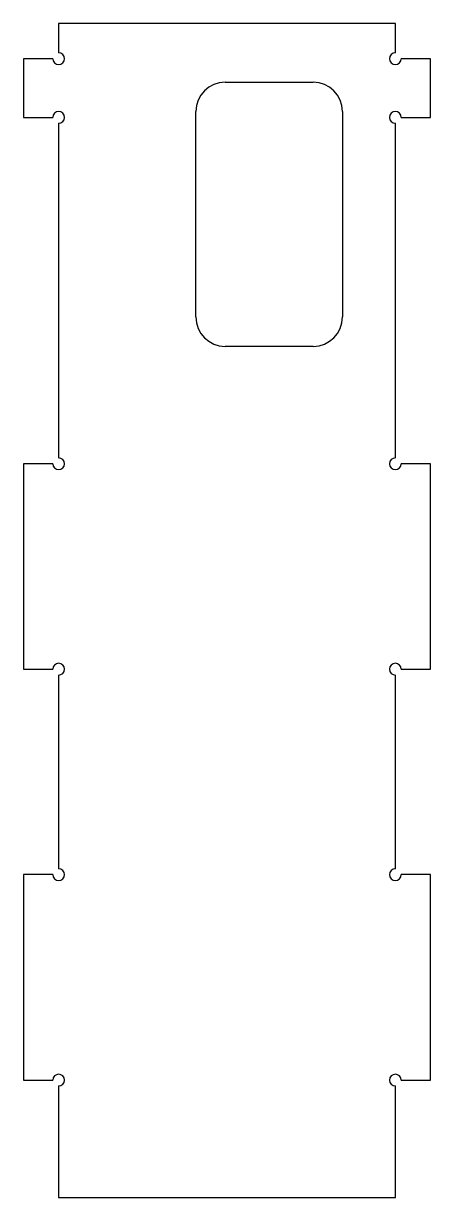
# Model space of a CAD drawing. Header units: millimetres. Extents: x 0 to 69, y 0 to 200.
import ezdxf

# ---------------------------------------------------------------- set-up
doc = ezdxf.new("R2010")
doc.units = ezdxf.units.MM
doc.layers.add('Default', color=7, linetype='Continuous')
doc.layers.add('FASSSCHUTZ_OBEN', color=7, linetype='Continuous')

# ---------------------------------------------------------------- blocks, each defined once
blk = doc.blocks.new('SE')
at = {"layer": 'FASSSCHUTZ_OBEN', "color": 7, "linetype": 'Continuous'}
for p, q in [((66.67, 77.67), (31.67, 77.67)), ((31.67, 77.67), (31.67, 72.67)), ((66.67, 72.67), (66.67, 77.67)), ((136.67, 77.67), (101.67, 77.67)), ((101.67, 77.67), (101.67, 72.67)), ((136.67, 72.67), (136.67, 77.67)), ((205.67, 77.67), (195.67, 77.67)), ((195.67, 77.67), (195.67, 72.67)), ((205.67, 72.67), (205.67, 77.67)), ((30.67, 71.67), (11.67, 71.67)), ((11.67, 71.67), (11.67, 14.27)), ((100.67, 71.67), (67.67, 71.67)), ((194.67, 71.67), (137.67, 71.67)), ((211.67, 71.67), (206.67, 71.67)), ((211.67, 14.27), (211.67, 71.67)), ((161.67, 48.27), (196.67, 48.27)), ((156.67, 28.27), (156.67, 43.27)), ((201.67, 43.27), (201.67, 28.27)), ((196.67, 23.27), (161.67, 23.27)), ((11.67, 14.27), (30.67, 14.27)), ((67.67, 14.27), (100.67, 14.27)), ((137.67, 14.27), (194.67, 14.27)), ((206.67, 14.27), (211.67, 14.27)), ((31.67, 13.27), (31.67, 8.27)), ((66.67, 8.27), (66.67, 13.27)), ((101.67, 13.27), (101.67, 8.27)), ((136.67, 8.27), (136.67, 13.27)), ((195.67, 13.27), (195.67, 8.27)), ((205.67, 8.27), (205.67, 13.27)), ((31.67, 8.27), (66.67, 8.27)), ((101.67, 8.27), (136.67, 8.27)), ((195.67, 8.27), (205.67, 8.27))]:
    blk.add_line(p, q, dxfattribs=at)
for centre, radius, start, end in [((31.67, 71.67), 1, 180, 90), ((66.67, 71.67), 1, 90, 0), ((101.67, 71.67), 1, 180, 90), ((136.67, 71.67), 1, 90, 0), ((195.67, 71.67), 1, 180, 90), ((205.67, 71.67), 1, 90, 0), ((161.67, 43.27), 5, 90, 180), ((196.67, 43.27), 5, 0, 90), ((161.67, 28.27), 5, 180, 270), ((196.67, 28.27), 5, 270, 0), ((31.67, 14.27), 1, 270, 180), ((66.67, 14.27), 1, 0, 270), ((101.67, 14.27), 1, 270, 180), ((136.67, 14.27), 1, 0, 270), ((195.67, 14.27), 1, 270, 180), ((205.67, 14.27), 1, 0, 270)]:
    blk.add_arc(centre, radius, start, end, dxfattribs=at)

msp = doc.modelspace()

# ---------------------------------------------------------------- block references
at = {"layer": 'Default', "rotation": 90}
msp.add_blockref('SE', (77.67, -11.67), dxfattribs=at)

doc.saveas('drawing.dxf')
